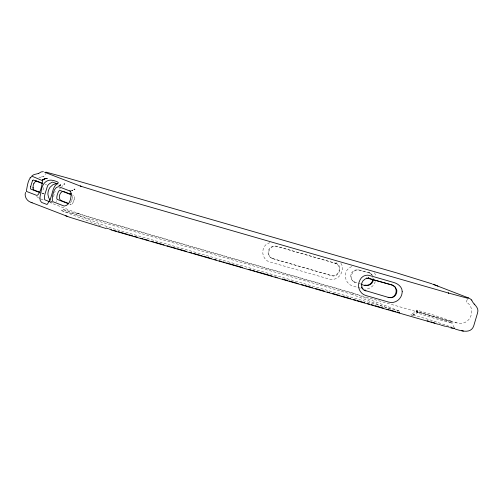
<?xml version="1.0" encoding="UTF-8"?>
<svg xmlns="http://www.w3.org/2000/svg" width="503" height="503" viewBox="0 0 503 503"><rect width="100%" height="100%" fill="white"/><g stroke="black" fill="none" stroke-linecap="round" stroke-linejoin="round"><path stroke-width="0.38" stroke-dasharray="2.52 1.89" d="M373.446 278.725L373.452 278.115M74.205 199.144L74.614 196.566L74.067 195.51A36.285 0.887 16.5 0 1 72.677 194.994M71.797 200.012L71.967 199.383M53.513 196.811L55.167 191.215M100.506 225.696L61.743 210.675L62.183 209.191L352.502 292.891L400.055 311.326L109.742 227.626L62.183 209.191M390.624 309.32L352.062 294.374L352.502 292.891M416.622 310.106L417.855 311.219A18.108 0.44 16.5 0 0 438.497 317.877A18.108 0.44 16.5 0 0 448.745 320.185L430.436 314.004L416.723 310.106L416.176 311.615L410.813 314.526M417.465 311.194L417.018 312.703L411.655 315.614A22.421 0.547 16.5 0 1 412.032 315.62L417.408 312.721L417.855 311.219M452.178 321.467L451.732 322.97L454.284 327.673M73.432 201.766L72.074 204.407L69.911 204.105M58.185 185.362L58.373 184.978M335.771 263.327L336.142 262.667L335.771 263.327L275.877 246.055L272.349 246.363L269.551 248.293A6.508 6.237 -68.8 0 0 272.5 258.561L331.207 275.493A6.508 6.237 -68.8 0 0 339.299 268.401L338.299 265.377L335.771 263.327C343.392 265.188 339.173 278.027 331.993 275.795L271.934 258.372M372.151 275.43L370.9 273.858L369.365 272.934L369.755 272.293L369.365 272.934L358.488 269.797L354.904 270.13L352.113 272.092A6.508 6.237 -68.8 0 0 355.105 282.302L360.343 283.887M70.401 202.69L70.722 202.269A4.646 2.213 -74.3 0 0 71.81 200.018M59.524 189.078L60.322 188.16M467.457 299.247L466.677 300.825L467.036 302.517C475.561 308.094 471.581 322.8 461.396 323.291C453.763 323.222 446.557 319.87 439.188 318.198L99.839 220.32L79.285 213.869L50.004 202.59M61.768 186.758L62.825 185.519M41.692 176.83L44.503 175.981L45.195 174.849L45.232 173.516M38.894 177.905L41.799 176.804M351.767 266.59L348.981 267.954L346.8 270.451A10.821 10.368 -69.2 0 0 352.729 285.987L362.405 288.779M269.954 242.647L266.464 244.131L264.232 246.64A10.821 10.368 -68.8 0 0 268.288 261.516L330.773 279.536A10.821 10.368 -68.8 0 0 342.317 269.155L341.977 265.263L340.518 262.667M43.761 176.515L43.277 176.547M42.013 193.315L44.019 193.881M454.926 322.492L456.68 322.895M50.206 201.936L53.067 202.759M61.743 210.675L352.062 294.374M449.078 326.29L434.032 321.184A13.512 0.333 16.5 0 0 418.156 316.387A13.512 0.333 16.5 0 0 411.184 314.715L412.032 315.62M372.748 275.443L370.258 273.274L360.01 270.287C351.949 267.363 347.328 280.353 355.879 282.598M336.664 263.666L277.379 246.545C269.709 243.748 264.735 255.813 272.695 258.661M76.978 213.033L79.285 213.869M369.365 272.934L370.258 273.274M45.245 184.324L46.609 184.853M41.856 193.07L43.899 193.862M40.768 199.012L43.61 200.112M354.244 281.976L355.294 282.397M38.63 197.975L36.103 195.981M51.62 201.659L50.948 201.055M374.528 272.777L375.747 275.669M71.784 195.315L72.199 196.969M71.432 194.114L71.967 195.736M466.727 301.718L466.866 302.152M56.839 201.716L56.613 200.684M372.817 277.53L372.88 278.084M71.395 204.532A36.285 0.887 16.5 0 1 70.005 204.017M74.23 199.113A4.646 0.604 -73.8 0 1 73.432 201.822M450.512 326.78A22.421 0.547 16.5 0 1 451.606 327.145M452.537 327.472A22.421 0.547 16.5 0 1 453.31 327.749M375.37 281.523A10.821 10.368 -69.2 0 1 365.228 289.168M72.18 196.981A4.665 2.182 -74.5 0 1 71.948 199.377M51.488 201.187A5.998 1.71 -73.9 0 1 50.369 201.973M43.673 187.625A4.703 1.346 -73.9 0 1 42.749 190.599M416.277 311.609L417.408 312.721A18.108 0.44 16.5 0 0 438.05 319.38A18.108 0.44 16.5 0 0 448.299 321.687L429.99 315.513L416.277 311.609"/><path stroke-width="0.75" d="M33.89 183.482A4.646 2.018 -74 0 0 33.11 186.085L33.236 189.48M71.03 193.686C71.288 198.308 69.697 205.564 64.233 206.06A45.125 1.1 16.5 0 1 62.158 205.293L53.142 201.797A8.155 2.326 -73.9 0 1 54.544 189.732L56.298 187.537L58.6 186.644L67.836 190.184A43.924 1.075 16.5 0 0 69.86 190.933L70.665 191.511L71.03 193.686L71.011 193.089M32.972 187.368L32.984 188.128M42.705 180.728L33.273 176.754A43.899 1.075 16.5 0 1 32.035 176.232C27.678 179.181 27.357 186.55 26.307 191.316A45.125 1.1 16.5 0 0 27.583 191.85L36.593 195.346A8.155 2.326 -73.9 0 0 41.887 184.827C42.415 183.721 42.742 180.105 42.598 180.332M396.031 272.714L65.12 177.314M373.383 279.347C372.792 285.471 365.8 287.282 361.06 284.019M25.477 192.404C24.119 196.598 26.986 201.15 31.073 202.382L69.666 217.252L106.076 228.519M30.702 186.732L30.564 188.965A41.68 1.019 16.5 0 0 31.739 189.461L40.058 192.687M69.86 190.933L70.665 191.511M455.24 329.044C461.276 330.924 471.116 334.124 473.782 325.705L477.523 313.08C479.56 306.943 473.109 304.648 471.682 300.008M32.55 180.772L33.236 179.948A41.68 1.019 16.5 0 0 34.411 180.439L42.73 183.664M33.877 183.469L35.826 180.854M117.388 197.585L448.626 293.079L448.305 292.985M70.565 191.316L70.206 190.97M30.073 177.836L30.406 177.383M45.094 178.684L42.29 180.25L44.283 178.974L46.534 178.37L45.616 178.54M42.403 180.181L43.239 179.533M31.997 175.717L34.154 174.547L38.769 173.409M38.322 173.598L41.152 171.938L43.34 171.63M62.63 191.329C59.499 192.781 58.159 197.685 60.467 200.32L68.641 203.489M57.028 183.419L52.897 184.714L49.986 187.374A11.487 11.009 -68.8 0 0 47.917 194.365L48.621 197.585L50.206 200.225M366.637 277.939L391.34 284.767C399.589 286.685 396.414 299.951 388.115 297.26M433.083 284.226L432.756 284.17L468.884 298.09M448.412 293.016L448.519 293.048M468.387 297.983L468.846 298.084M68.653 203.728L68.232 203.608A41.68 1.019 16.5 0 1 66.314 202.904L57.298 199.408A4.703 1.346 -73.9 0 1 57.38 194.41A4.703 1.346 -73.9 0 1 59.97 190.386L68.986 193.881A41.68 1.019 16.5 0 0 70.904 194.586L71.099 194.655M461.754 330.678L463.458 331.049M467.765 298.279L448.934 293.167M45.88 172.114L64.598 177.163M453.499 328.572L449.632 327.516M445.331 326.321L440.685 325.001M116.853 197.428L80.273 186.053L81.392 186.475L80.706 186.211M109.302 229.104L111.553 229.752M113.049 230.185L116.797 231.267M118.299 231.701L127.29 234.291M128.793 234.725L132.541 235.806M134.037 236.234L137.784 237.315M140.783 238.183L143.034 238.831M144.537 239.265L148.284 240.34M151.284 241.207L153.528 241.855M155.031 242.289L164.022 244.879M167.021 245.747L169.272 246.395M170.769 246.828L176.019 248.337M177.515 248.771L186.512 251.368M189.512 252.229L191.762 252.877M193.259 253.311L202.256 255.901M203.753 256.335L211.254 258.498M214.133 259.328L216.296 259.95M219.201 260.793L221.383 261.415M222.854 261.843L225.08 262.484M226.57 262.912L228.796 263.553M229.494 263.754L235.781 265.571M236.479 265.773L242.352 267.464M248.891 269.35L251.06 269.973M252.5 270.388L254.663 271.016M256.109 271.431L258.278 272.054M259.724 272.469L272.092 276.04M275.028 276.883L277.235 277.518M282.435 279.02L287.716 280.542M289.225 280.976L295.261 282.717M296.003 282.931L298.241 283.579M301.228 284.44L303.466 285.082M304.956 285.515L312.42 287.666M315.406 288.527L324.366 291.111M327.352 291.973L329.591 292.614M332.584 293.475L340.097 295.645M341.6 296.078L350.622 298.675M353.628 299.543L355.822 300.178M357.293 300.599L364.625 302.718M367.555 303.561L369.755 304.196M371.22 304.617L373.421 305.252M374.886 305.673L377.087 306.308M377.816 306.522L383.833 308.251M386.838 309.119L389.096 309.773M390.598 310.206L395.861 311.722M397.364 312.156L399.615 312.803L398.942 312.545M111.069 229.972L438.258 324.303M396.565 272.871L431.901 283.793M44.641 172.24L80.65 186.192M67.559 216.51L65.66 215.787M31.073 202.382L32.173 202.803M433.743 284.472L437.893 286.069M397.615 312.03L398.087 312.212M57.606 183.935L52.733 182.143A5.401 1.352 -37.8 0 0 51.715 182.432L49.212 183.891L47.64 185.588L45.125 193.561A5.998 1.716 -73.9 0 0 45.031 199.93L49.558 201.69M37.75 181.42L41.837 183.004M63.139 191.297L70.634 194.202M39.812 192.278L34.367 190.165A36.298 0.887 16.5 0 1 33.45 189.788A4.514 0.71 89.7 0 1 33.229 189.53M106.435 227.991L108.585 228.827M469.519 298.348L471.751 300.09M364.04 290.187L388.876 297.556A6.432 6.162 -68.8 0 0 396.873 290.596L395.264 287.062L392.239 285.113L368.68 278.354L365.436 278.781L362.971 280.825A6.432 6.162 -68.8 0 0 365.914 290.935M44.566 178.873L44.057 179.099M474.153 304.089L474.706 304.573M362.632 289.093L361.94 288.156M361.462 287.1L361.676 287.647M37.071 181.155A36.266 0.887 16.5 0 1 36.153 180.772M454.53 328.365A22.421 0.547 16.5 0 1 453.75 328.239M452.272 327.899A22.421 0.547 16.5 0 1 451.292 327.654M448.871 327.019A22.421 0.547 16.5 0 1 447.456 326.636M446.953 326.504A22.421 0.547 16.5 0 1 445.916 326.214M440.094 324.573A22.421 0.547 16.5 0 1 438.83 324.209M434.938 323.077A22.421 0.547 16.5 0 1 433.617 322.687M432.964 322.492A22.421 0.547 16.5 0 1 430.983 321.901M429.028 321.316A22.421 0.547 16.5 0 1 427.104 320.738M454.335 328.151A22.421 0.547 16.5 0 1 454.58 328.277M372.893 279.108A6.508 6.237 -68.8 0 1 364.782 285.088M30.658 186.827A4.646 0.415 -73.5 0 1 31.331 184.312L31.532 183.689A4.665 0.428 -73.9 0 1 32.293 181.357A4.76 0.503 -74.5 0 1 32.569 180.69M402.199 291.375L402.186 292.243A10.745 10.293 -68.8 0 1 388.806 302.133L365.838 295.512A10.745 10.293 -69 0 1 359.966 280.07C361.67 276.015 366.379 274.066 370.441 275.757L393.409 282.378C397.628 283.485 402.054 286.616 402.199 291.375M39.907 198.138L40.234 200.552L41.642 202.445L47.062 204.501L49.036 201.678A9.45 2.697 -73.9 0 0 51.256 196.252C52.696 192.165 53.029 186.953 56.757 184.079C61.008 182.338 55.695 181.218 53.18 180.439C45.547 178.584 41.529 185.305 41.026 192.284A9.45 2.697 -73.9 0 0 39.907 198.138M368.718 277.618L368.68 278.354L368.718 277.618M72.331 190.335L71.904 190.624L72.331 190.335M60.297 185.029L59.354 185.494L60.605 184.947L60.297 185.029M64.459 183.935L64.088 184.136L64.459 183.935M74.777 189.26L74.142 189.298L74.777 189.26M47.125 178.615L46.496 178.628L47.175 178.64"/></g></svg>
